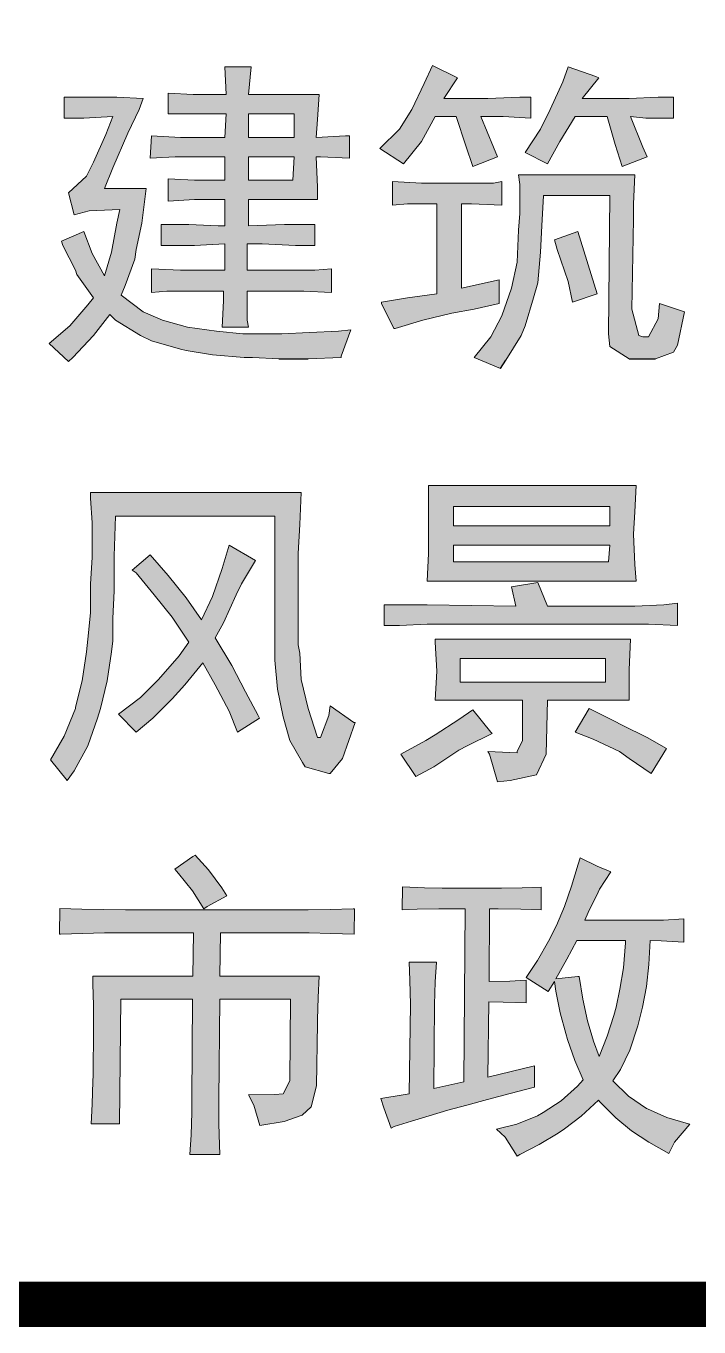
# Model space of a CAD drawing. Extents: x 36524853 to 36525459, y 2743936 to 2747542.
# Drawn here: x 36525272.28 to 36525275.98, y 2747262.13 to 2747269.29 of the extents above; entities that cross this region are included whole.
import ezdxf

# ---------------------------------------------------------------- set-up
doc = ezdxf.new("R2010")
doc.units = 0
doc.header["$LTSCALE"] = 1000
doc.header["$MEASUREMENT"] = 0
for name, color, linetype in [('A0-12 图框-中粗线', 41, 'Continuous'), ('A0-13 图框-细线', 7, 'Continuous'), ('A0-24 图框-填充', 7, 'Continuous'), ('TK_图框', 7, 'Continuous')]:
    doc.layers.add(name, color=color, linetype=linetype)

# ---------------------------------------------------------------- blocks, each defined once
blk = doc.blocks.new('LOGO资质4')
at = {"layer": 'A0-24 图框-填充'}
h = blk.add_hatch(color=256, dxfattribs=at)
h.dxf.hatch_style = 1
h.paths.add_polyline_path([(1409.8, 1286.6), (1405.2, 1286.6), (1373.2, 1285.1), (1374.7, 1304.9), (1376.3, 1332.3), (1298.5, 1332.3), (1301.5, 1362.8), (1272.6, 1362.8), (1274.1, 1332.3), (1272.6, 1332.3), (1237.5, 1332.3), (1210.1, 1333.9), (1210.1, 1311), (1239, 1311), (1274.1, 1311), (1272.6, 1285.1), (1248.2, 1285.1), (1223.8, 1285.1), (1191.8, 1286.6), (1190.2, 1262.2), (1217.7, 1263.7), (1248.2, 1263.7), (1272.6, 1263.7), (1272.6, 1237.8), (1239, 1237.8), (1210.1, 1239.3), (1210.1, 1214.9), (1239, 1216.5), (1272.6, 1216.5), (1272.6, 1187.5), (1265, 1187.5), (1232.9, 1189), (1202.4, 1189), (1202.4, 1166.1), (1208.5, 1166.1), (1239, 1166.1), (1272.6, 1167.7), (1272.6, 1138.7), (1240.6, 1138.7), (1223.8, 1138.7), (1191.8, 1140.2), (1191.8, 1114.3), (1208.5, 1115.8), (1239, 1115.8), (1271.1, 1115.8), (1271.1, 1105.2), (1269.5, 1076.2), (1298.5, 1076.2), (1297, 1083.8), (1297, 1115.8), (1339.7, 1115.8), (1359.5, 1115.8), (1390, 1114.3), (1390, 1140.2), (1371.7, 1138.7), (1339.7, 1138.7), (1297, 1138.7), (1297, 1167.7), (1313.7, 1167.7), (1350.3, 1166.1), (1371.7, 1166.1), (1371.7, 1189), (1365.6, 1189), (1338.1, 1189), (1298.5, 1187.5), (1298.5, 1216.5), (1374.7, 1216.5), (1374.7, 1230.2), (1373.2, 1263.7), (1377.8, 1263.7), (1409.8, 1262.2)])
h.paths.add_polyline_path([(1348.8, 1263.7), (1347.3, 1237.8), (1298.5, 1237.8), (1298.5, 1263.7)], flags=16)
h.paths.add_polyline_path([(1348.8, 1285.1), (1298.5, 1285.1), (1298.5, 1311), (1348.8, 1311)], flags=16)
h.paths.add_polyline_path([(1185.7, 1228.7), (1139.9, 1228.7), (1149.1, 1251.5), (1165.8, 1289.6), (1178, 1315.6), (1182.6, 1327.8), (1153.7, 1329.3), (1121.6, 1329.3), (1095.7, 1329.3), (1095.7, 1306.4), (1117.1, 1306.4), (1149.1, 1307.9), (1141.5, 1288.1), (1127.7, 1257.6), (1120.1, 1242.4), (1100.3, 1224.1), (1106.4, 1199.7), (1123.2, 1204.3), (1156.7, 1205.8), (1153.7, 1190.5), (1147.6, 1158.5), (1139.9, 1132.6), (1126.2, 1157), (1117.1, 1181.4), (1092.7, 1170.7), (1094.2, 1166.1), (1107.9, 1138.7), (1109.4, 1134.1), (1127.7, 1108.2), (1121.6, 1100.6), (1101.8, 1077.7), (1078.9, 1057.9), (1100.3, 1038.1), (1104.9, 1042.6), (1127.7, 1067), (1146, 1089.9), (1152.1, 1083.8), (1179.6, 1067), (1191.8, 1060.9), (1223.8, 1051.8), (1229.9, 1050.3), (1258.9, 1045.7), (1293.9, 1042.6), (1303.1, 1042.6), (1332, 1041.1), (1364.1, 1041.1), (1400.7, 1042.6), (1400.7, 1044.2), (1411.3, 1073.1), (1397.6, 1071.6), (1365.6, 1070.1), (1335.1, 1068.6), (1324.4, 1068.6), (1292.4, 1068.6), (1263.4, 1071.6), (1231.4, 1076.2), (1204, 1083.8), (1182.6, 1093), (1158.2, 1111.2), (1162.8, 1121.9), (1173.5, 1150.9), (1175, 1161.6), (1181.1, 1190.5)])
h.paths.add_polyline_path([(1577.5, 1236.3), (1568.4, 1234.7), (1536.3, 1234.7), (1501.3, 1234.7), (1489.1, 1234.7), (1457.1, 1236.3), (1457.1, 1210.4), (1473.8, 1211.9), (1505.9, 1211.9), (1505.9, 1112.8), (1473.8, 1108.2), (1444.9, 1103.6), (1444.9, 1102.1), (1458.6, 1074.7), (1460.1, 1074.7), (1490.6, 1083.8), (1522.6, 1091.4), (1547, 1096), (1574.5, 1102.1), (1574.5, 1128), (1533.3, 1118.9), (1533.3, 1211.9), (1544, 1211.9), (1577.5, 1210.4)])
h.paths.add_polyline_path([(1554.6, 1307.9), (1571.4, 1307.9), (1579, 1307.9), (1609.5, 1306.4), (1609.5, 1329.3), (1597.3, 1329.3), (1562.3, 1327.8), (1513.5, 1327.8), (1528.7, 1350.6), (1501.3, 1364.3), (1492.1, 1344.5), (1478.4, 1315.6), (1464.7, 1294.2), (1443.3, 1272.9), (1469.3, 1256.1), (1489.1, 1280.5), (1504.3, 1307.9), (1527.2, 1307.9), (1537.9, 1275.9), (1545.5, 1253), (1572.9, 1263.7), (1568.4, 1274.4)])
h.paths.add_polyline_path([(1658.3, 1307.9), (1693.4, 1307.9), (1702.5, 1277.4), (1710.2, 1253), (1737.6, 1263.7), (1733, 1274.4), (1719.3, 1307.9), (1736.1, 1306.4), (1766.6, 1306.4), (1766.6, 1329.3), (1749.8, 1329.3), (1717.8, 1327.8), (1665.9, 1327.8), (1684.2, 1350.6), (1681.2, 1352.2), (1650.7, 1362.8), (1644.6, 1346.1), (1630.9, 1315.6), (1620.2, 1294.2), (1603.4, 1268.3), (1627.8, 1256.1), (1641.6, 1280.5)])
h.paths.add_polyline_path([(1722.4, 1211.9), (1723.9, 1243.9), (1595.8, 1243.9), (1597.3, 1233.2), (1597.3, 1201.2), (1595.8, 1182.9), (1594.3, 1147.8), (1588.2, 1118.9), (1577.5, 1088.4), (1565.3, 1065.5), (1547, 1042.6), (1576, 1030.4), (1582.1, 1039.6), (1598.9, 1067), (1603.4, 1077.7), (1612.6, 1108.2), (1617.2, 1125), (1620.2, 1158.5), (1621.7, 1187.5), (1623.3, 1221), (1696.4, 1221), (1694.9, 1068.6), (1696.4, 1054.8), (1717.8, 1041.1), (1746.8, 1041.1), (1766.6, 1048.7), (1771.2, 1056.4), (1778.8, 1093), (1751.3, 1102.1), (1749.8, 1085.3), (1739.1, 1065.5), (1733, 1065.5), (1728.5, 1067), (1720.8, 1096), (1722.4, 1195.1)])
h.paths.add_polyline_path([(1661.4, 1181.4), (1635.5, 1172.2), (1638.5, 1161.6), (1650.7, 1126.5), (1655.3, 1103.6), (1682.7, 1112.8)], flags=17)
h = blk.add_hatch(color=256, dxfattribs=at)
h.dxf.hatch_style = 1
h.paths.add_polyline_path([(1353.4, 826.8), (1354.9, 858.9), (1356.4, 893.9), (1124.7, 893.9), (1124.7, 887.8), (1126.2, 860.4), (1126.2, 822.3), (1124.7, 793.3), (1124.7, 761.3), (1121.6, 732.3), (1120.1, 718.6), (1115.5, 686.6), (1107.9, 657.6), (1107.9, 656.1), (1095.7, 625.6), (1080.5, 599.7), (1098.8, 576.8), (1106.4, 587.5), (1121.6, 614.9), (1132.3, 645.4), (1135.4, 656.1), (1143, 686.6), (1147.6, 718.6), (1149.1, 730.8), (1149.1, 755.2), (1150.6, 785.7), (1150.6, 823.8), (1152.1, 868), (1327.5, 868), (1327.5, 839), (1327.5, 799.4), (1327.5, 767.4), (1327.5, 739.9), (1327.5, 720.1), (1327.5, 709.4), (1330.5, 677.4), (1336.6, 646.9), (1344.2, 621), (1358, 596.6), (1361, 592), (1386.9, 584.4), (1388.5, 584.4), (1402.2, 601.2), (1415.9, 640.8), (1414.4, 640.8), (1388.5, 659.1), (1386.9, 648.5), (1377.8, 624.1), (1374.7, 624.1), (1364.1, 656.1), (1356.4, 688.1), (1354.9, 717.1), (1353.4, 726.2), (1353.4, 755.2), (1353.4, 791.8), (1353.4, 797.9)])
h.paths.add_polyline_path([(1261.9, 733.8), (1271.1, 750.6), (1284.8, 781.1), (1290.9, 793.3), (1306.1, 819.2), (1277.2, 836), (1269.5, 810.1), (1258.9, 779.6), (1246.7, 753.7), (1229.9, 778.1), (1210.1, 802.4), (1190.2, 825.3), (1170.4, 808.5), (1175, 805.5), (1194.8, 781.1), (1214.6, 756.7), (1232.9, 729.3), (1222.3, 714), (1199.4, 688.1), (1179.6, 668.3), (1155.2, 650), (1175, 630.2), (1193.3, 645.4), (1214.6, 666.7), (1228.4, 682), (1248.2, 706.4), (1261.9, 682), (1277.2, 653), (1286.3, 630.2), (1310.7, 645.4), (1309.2, 648.5), (1295.4, 674.4), (1280.2, 703.3)], flags=17)
h.paths.add_polyline_path([(1771.2, 772), (1755.9, 770.4), (1723.9, 768.9), (1627.8, 768.9), (1617.2, 794.8), (1588.2, 790.2), (1592.8, 768.9), (1495.2, 770.4), (1483, 770.4), (1447.9, 770.4), (1447.9, 747.6), (1464.7, 747.6), (1495.2, 749.1), (1723.9, 749.1), (1739.1, 749.1), (1771.2, 747.6)])
h.paths.add_polyline_path([(1723.9, 814.6), (1722.4, 848.2), (1723.9, 872.6), (1725.4, 901.6), (1496.7, 901.6), (1496.7, 881.7), (1496.7, 848.2), (1496.7, 826.8), (1495.2, 796.3), (1725.4, 796.3)])
h.paths.add_polyline_path([(1524.2, 817.7), (1524.2, 836), (1696.4, 836), (1694.9, 817.7)], flags=16)
h.paths.add_polyline_path([(1524.2, 857.3), (1524.2, 878.7), (1696.4, 878.7), (1696.4, 857.3)], flags=16)
h.paths.add_polyline_path([(1717.8, 692.7), (1717.8, 698.8), (1719.3, 732.3), (1504.3, 732.3), (1504.3, 729.3), (1505.9, 697.2), (1504.3, 665.2), (1600.4, 665.2), (1600.4, 621), (1594.3, 608.8), (1594.3, 607.3), (1562.3, 608.8), (1563.8, 605.8), (1572.9, 575.3), (1586.7, 576.8), (1615.6, 582.9), (1626.3, 605.8), (1627.8, 665.2), (1717.8, 665.2)])
h.paths.add_polyline_path([(1531.8, 685), (1531.8, 711), (1691.9, 711), (1691.9, 685)], flags=16)
h.paths.add_polyline_path([(1545.5, 654.6), (1530.3, 643.9), (1504.3, 627.1), (1493.7, 621), (1466.2, 605.8), (1483, 581.4), (1502.8, 592), (1530.3, 610.3), (1539.4, 614.9), (1566.8, 628.6), (1565.3, 630.2)])
h.paths.add_polyline_path([(1710.2, 637.8), (1701, 642.4), (1673.6, 656.1), (1658.3, 630.2), (1678.1, 622.5), (1707.1, 608.8), (1717.8, 601.2), (1742.2, 584.4), (1759, 611.9), (1737.6, 624.1)])
h.paths.add_polyline_path([(2117.3, 817.7), (2118.8, 832.9), (2118.8, 865), (2120.3, 895.5), (1826, 895.5), (1827.6, 880.2), (1827.6, 849.7), (1827.6, 817.7), (1826, 662.2), (1826, 643.9), (1824.5, 611.9), (1824.5, 581.4), (1852, 581.4), (1852, 605.8), (2089.8, 605.8), (2088.3, 582.9), (2117.3, 582.9), (2117.3, 587.5), (2117.3, 621), (2115.7, 650)])
h.paths.add_polyline_path([(1855, 874.1), (2091.3, 874.1), (2089.8, 628.6), (1852, 628.6)], flags=16)
h.paths.add_polyline_path([(1873.3, 762.8), (1873.3, 787.2), (1905.3, 787.2), (1926.7, 785.7), (2013.6, 785.7), (2045.6, 787.2), (2068.5, 787.2), (2068.5, 762.8), (2034.9, 764.3), (2012.1, 764.3), (2012.1, 697.2), (2018.2, 677.4), (2038, 677.4), (2050.2, 701.8), (2050.2, 703.3), (2079.1, 691.1), (2062.4, 660.7), (2041, 651.5), (2010.5, 651.5), (1987.7, 665.2), (1986.1, 678.9), (1987.7, 764.3), (1955.6, 764.3), (1951.1, 726.2), (1943.4, 701.8), (1943.4, 700.3), (1928.2, 672.8), (1926.7, 669.8), (1906.8, 646.9), (1897.7, 640.8), (1874.8, 660.7), (1899.2, 678.9), (1912.9, 698.8), (1923.6, 726.2), (1928.2, 759.8), (1929.7, 764.3), (1894.7, 762.8)], flags=0)
h.paths.add_polyline_path([(1899.2, 819.2), (1899.2, 845.1), (1932.8, 843.6), (1940.4, 843.6), (1992.2, 843.6), (2024.3, 843.6), (2050.2, 845.1), (2050.2, 819.2), (2018.2, 819.2), (1993.8, 820.7), (1940.4, 820.7), (1908.4, 819.2)], flags=0)
h = blk.add_hatch(color=256, dxfattribs=at)
h.dxf.hatch_style = 1
h.paths.add_polyline_path([(1249.4, 435.6), (1253.2, 438.1), (1274.8, 449.7), (1269, 458.5), (1254.4, 478.5), (1239.8, 494.7), (1237.3, 493.1), (1217.4, 479.3), (1221.5, 474.3), (1236.9, 455.2)])
h.paths.add_polyline_path([(1267.8, 408.9), (1341.5, 408.9), (1342.3, 408.9), (1365.2, 408.9), (1389.4, 408.5), (1414.8, 407.7), (1415.2, 435.6), (1414, 435.6), (1388.5, 434.7), (1364.4, 434.3), (1341.5, 434.3), (1164.5, 434.3), (1163.2, 434.3), (1139, 434.7), (1114.9, 435.2), (1090.7, 436), (1090.3, 407.7), (1091.6, 407.7), (1115.7, 408.5), (1139.9, 408.9), (1164, 408.9), (1237.8, 408.9), (1237.3, 361.4), (1127, 361.4), (1127, 352.7), (1127.8, 329.4), (1127.8, 304), (1127.4, 251.9), (1127, 245.6), (1126.5, 220.2), (1125.3, 198.6), (1156.5, 198.6), (1157.8, 336), (1236.9, 336), (1236.1, 225.2), (1236.1, 211.1), (1235.3, 186.5), (1234, 164.8), (1266.9, 164.8), (1266.5, 175.7), (1265.7, 198.6), (1265.7, 225.2), (1266.9, 336), (1344.8, 336), (1344, 246.1), (1336.9, 231.9), (1327.7, 231.1), (1298.6, 230.6), (1304.4, 219.4), (1311.1, 196.9), (1337.7, 201.1), (1357.7, 208.1), (1367.7, 217.3), (1373.6, 240.6), (1374.4, 309.4), (1374.4, 313.5), (1375.2, 337.7), (1376.5, 361.4), (1266.9, 361.4)])
h = blk.add_hatch(color=256, dxfattribs=at)
h.dxf.hatch_style = 1
h.paths.add_polyline_path([(1563.1, 333.1), (1578.9, 332.7), (1604.3, 331.9), (1604.3, 356.9), (1586.4, 356), (1563.5, 355.6), (1563.9, 435.6), (1573.5, 435.6), (1598.5, 435.2), (1621, 434.3), (1621, 459.3), (1600.1, 458.5), (1577.2, 458.1), (1511.8, 458.1), (1492.3, 458.5), (1468.1, 459.7), (1467.7, 434.3), (1484.3, 435.2), (1508.1, 435.6), (1537.2, 435.6), (1535.6, 244.8), (1502.7, 237.7), (1503.5, 330.2), (1504.3, 355.2), (1505.6, 376.8), (1475.6, 376.8), (1476.4, 356.9), (1476.9, 330.2), (1475.6, 231.9), (1468.9, 230.6), (1444.4, 226.5), (1447.7, 216.5), (1455.6, 194), (1458.9, 195.7), (1478.1, 201.5), (1509.8, 211.1), (1518.1, 213.6), (1538.9, 219.4), (1561.8, 225.6), (1586.8, 232.3), (1613.5, 239), (1613.5, 262.7), (1562.2, 250.2)])
h.paths.add_polyline_path([(1740.9, 400.6), (1753, 400.2), (1778, 398.9), (1778, 424.3), (1755.5, 423.1), (1729.7, 423.1), (1668.9, 423.1), (1672.6, 431.4), (1683.5, 453.9), (1685.1, 457.2), (1697.6, 476.4), (1682.6, 482.6), (1663.9, 491.8), (1661.8, 484.7), (1654.3, 460.6), (1646.4, 438.1), (1637.6, 417.2), (1628.9, 399.8), (1616.8, 378.5), (1604.3, 359.8), (1608.5, 357.3), (1628.5, 344.4), (1635.5, 355.6), (1637.2, 344.8), (1641.8, 321), (1648, 298.1), (1649.7, 291.5), (1658, 268.5), (1667.2, 247.3), (1661, 240.2), (1643, 224), (1623.1, 211.1), (1616.8, 207.7), (1593.9, 198.2), (1571.8, 192.7), (1581.4, 184), (1594.3, 163.2), (1597.2, 164.8), (1618.5, 176.1), (1639.7, 188.6), (1646.4, 193.2), (1665.1, 207.3), (1683.9, 224.8), (1685.5, 223.1), (1703, 205.2), (1720.5, 191.1), (1739.3, 178.6), (1761.3, 166.1), (1767.6, 178.6), (1784.7, 198.2), (1783, 198.6), (1759.3, 205.6), (1738, 215.2), (1736.8, 215.6), (1717.2, 229), (1699.7, 246.1), (1708.4, 258.5), (1718.4, 279.8), (1727.2, 306.5), (1732.6, 327.3), (1736.8, 349.8), (1739.3, 374.3)])
h.paths.add_polyline_path([(1649.3, 380.2), (1660.1, 400.6), (1713.9, 400.6), (1713.9, 398.1), (1711.4, 370.6), (1707.6, 346.9), (1703.4, 327.3), (1700.9, 318.1), (1693.4, 295.2), (1684.7, 272.7), (1678.5, 289.8), (1671.8, 312.3), (1666.8, 336), (1662.6, 361), (1661.4, 361), (1637.2, 358.5)], flags=16)
at = {"layer": 'A0-12 图框-中粗线', "const_width": 50, "flags": 128}
blk.add_lwpolyline([(0, 0), (0, 5500), (7000, 5500), (7000, 0)], close=True, dxfattribs=at)
at = {"layer": 'A0-13 图框-细线', "lineweight": 0}
for p, q in [((1301.5, 1362.8), (1272.6, 1362.8)), ((1272.6, 1362.8), (1274.1, 1332.3)), ((1298.5, 1332.3), (1301.5, 1362.8)), ((1501.3, 1364.3), (1492.1, 1344.5)), ((1528.7, 1350.6), (1501.3, 1364.3)), ((1650.7, 1362.8), (1644.6, 1346.1)), ((1681.2, 1352.2), (1650.7, 1362.8)), ((1513.5, 1327.8), (1528.7, 1350.6)), ((1665.9, 1327.8), (1684.2, 1350.6)), ((1684.2, 1350.6), (1681.2, 1352.2)), ((1210.1, 1333.9), (1210.1, 1311)), ((1237.5, 1332.3), (1210.1, 1333.9)), ((1492.1, 1344.5), (1478.4, 1315.6)), ((1644.6, 1346.1), (1630.9, 1315.6)), ((1095.7, 1329.3), (1095.7, 1306.4)), ((1121.6, 1329.3), (1095.7, 1329.3)), ((1153.7, 1329.3), (1121.6, 1329.3)), ((1182.6, 1327.8), (1153.7, 1329.3)), ((1178, 1315.6), (1182.6, 1327.8)), ((1272.6, 1332.3), (1237.5, 1332.3)), ((1274.1, 1332.3), (1272.6, 1332.3)), ((1376.3, 1332.3), (1298.5, 1332.3)), ((1374.7, 1304.9), (1376.3, 1332.3)), ((1562.3, 1327.8), (1513.5, 1327.8)), ((1597.3, 1329.3), (1562.3, 1327.8)), ((1609.5, 1329.3), (1597.3, 1329.3)), ((1609.5, 1306.4), (1609.5, 1329.3)), ((1717.8, 1327.8), (1665.9, 1327.8)), ((1749.8, 1329.3), (1717.8, 1327.8)), ((1766.6, 1329.3), (1749.8, 1329.3)), ((1766.6, 1306.4), (1766.6, 1329.3)), ((1095.7, 1306.4), (1117.1, 1306.4)), ((1117.1, 1306.4), (1149.1, 1307.9)), ((1149.1, 1307.9), (1141.5, 1288.1)), ((1165.8, 1289.6), (1178, 1315.6)), ((1210.1, 1311), (1210.1, 1311)), ((1210.1, 1311), (1239, 1311)), ((1239, 1311), (1274.1, 1311)), ((1274.1, 1311), (1272.6, 1285.1)), ((1298.5, 1285.1), (1298.5, 1311)), ((1298.5, 1311), (1348.8, 1311)), ((1348.8, 1311), (1348.8, 1285.1)), ((1373.2, 1285.1), (1374.7, 1304.9)), ((1478.4, 1315.6), (1464.7, 1294.2)), ((1489.1, 1280.5), (1504.3, 1307.9)), ((1504.3, 1307.9), (1527.2, 1307.9)), ((1527.2, 1307.9), (1537.9, 1275.9)), ((1568.4, 1274.4), (1554.6, 1307.9)), ((1554.6, 1307.9), (1571.4, 1307.9)), ((1571.4, 1307.9), (1579, 1307.9)), ((1579, 1307.9), (1609.5, 1306.4)), ((1630.9, 1315.6), (1620.2, 1294.2)), ((1641.6, 1280.5), (1658.3, 1307.9)), ((1658.3, 1307.9), (1693.4, 1307.9)), ((1693.4, 1307.9), (1702.5, 1277.4)), ((1719.3, 1307.9), (1736.1, 1306.4)), ((1733, 1274.4), (1719.3, 1307.9)), ((1736.1, 1306.4), (1766.6, 1306.4)), ((1149.1, 1251.5), (1165.8, 1289.6)), ((1464.7, 1294.2), (1443.3, 1272.9)), ((1620.2, 1294.2), (1603.4, 1268.3)), ((1141.5, 1288.1), (1127.7, 1257.6)), ((1191.8, 1286.6), (1190.2, 1262.2)), ((1223.8, 1285.1), (1191.8, 1286.6)), ((1248.2, 1285.1), (1223.8, 1285.1)), ((1272.6, 1285.1), (1248.2, 1285.1)), ((1348.8, 1285.1), (1298.5, 1285.1)), ((1405.2, 1286.6), (1373.2, 1285.1)), ((1409.8, 1286.6), (1405.2, 1286.6)), ((1409.8, 1262.2), (1409.8, 1286.6)), ((1469.3, 1256.1), (1489.1, 1280.5)), ((1537.9, 1275.9), (1545.5, 1253)), ((1627.8, 1256.1), (1641.6, 1280.5)), ((1702.5, 1277.4), (1710.2, 1253)), ((1190.2, 1262.2), (1217.7, 1263.7)), ((1217.7, 1263.7), (1248.2, 1263.7)), ((1248.2, 1263.7), (1272.6, 1263.7)), ((1272.6, 1263.7), (1272.6, 1237.8)), ((1298.5, 1263.7), (1348.8, 1263.7)), ((1298.5, 1237.8), (1298.5, 1263.7)), ((1348.8, 1263.7), (1347.3, 1237.8)), ((1373.2, 1263.7), (1377.8, 1263.7)), ((1374.7, 1230.2), (1373.2, 1263.7)), ((1377.8, 1263.7), (1409.8, 1262.2)), ((1443.3, 1272.9), (1469.3, 1256.1)), ((1545.5, 1253), (1572.9, 1263.7)), ((1572.9, 1263.7), (1568.4, 1274.4)), ((1603.4, 1268.3), (1627.8, 1256.1)), ((1710.2, 1253), (1737.6, 1263.7)), ((1737.6, 1263.7), (1733, 1274.4)), ((1127.7, 1257.6), (1120.1, 1242.4)), ((1139.9, 1228.7), (1149.1, 1251.5)), ((1120.1, 1242.4), (1100.3, 1224.1)), ((1210.1, 1239.3), (1210.1, 1214.9)), ((1239, 1237.8), (1210.1, 1239.3)), ((1272.6, 1237.8), (1239, 1237.8)), ((1347.3, 1237.8), (1298.5, 1237.8)), ((1457.1, 1236.3), (1457.1, 1210.4)), ((1489.1, 1234.7), (1457.1, 1236.3)), ((1501.3, 1234.7), (1489.1, 1234.7)), ((1536.3, 1234.7), (1501.3, 1234.7)), ((1568.4, 1234.7), (1536.3, 1234.7)), ((1577.5, 1236.3), (1568.4, 1234.7)), ((1577.5, 1210.4), (1577.5, 1236.3)), ((1723.9, 1243.9), (1595.8, 1243.9)), ((1595.8, 1243.9), (1597.3, 1233.2)), ((1597.3, 1233.2), (1597.3, 1201.2)), ((1722.4, 1211.9), (1723.9, 1243.9)), ((1100.3, 1224.1), (1106.4, 1199.7)), ((1185.7, 1228.7), (1139.9, 1228.7)), ((1181.1, 1190.5), (1185.7, 1228.7)), ((1374.7, 1216.5), (1374.7, 1230.2)), ((1621.7, 1187.5), (1623.3, 1221)), ((1623.3, 1221), (1696.4, 1221)), ((1696.4, 1221), (1694.9, 1068.6)), ((1106.4, 1199.7), (1123.2, 1204.3)), ((1123.2, 1204.3), (1156.7, 1205.8)), ((1156.7, 1205.8), (1153.7, 1190.5)), ((1210.1, 1214.9), (1239, 1216.5)), ((1239, 1216.5), (1272.6, 1216.5)), ((1272.6, 1216.5), (1272.6, 1187.5)), ((1298.5, 1216.5), (1374.7, 1216.5)), ((1298.5, 1187.5), (1298.5, 1216.5)), ((1457.1, 1210.4), (1473.8, 1211.9)), ((1473.8, 1211.9), (1505.9, 1211.9)), ((1505.9, 1211.9), (1505.9, 1112.8)), ((1533.3, 1211.9), (1544, 1211.9)), ((1533.3, 1118.9), (1533.3, 1211.9)), ((1544, 1211.9), (1577.5, 1210.4)), ((1722.4, 1195.1), (1722.4, 1211.9)), ((1153.7, 1190.5), (1147.6, 1158.5)), ((1175, 1161.6), (1181.1, 1190.5)), ((1597.3, 1201.2), (1595.8, 1182.9)), ((1720.8, 1096), (1722.4, 1195.1)), ((1117.1, 1181.4), (1092.7, 1170.7)), ((1126.2, 1157), (1117.1, 1181.4)), ((1202.4, 1189), (1202.4, 1166.1)), ((1232.9, 1189), (1202.4, 1189)), ((1265, 1187.5), (1232.9, 1189)), ((1272.6, 1187.5), (1265, 1187.5)), ((1338.1, 1189), (1298.5, 1187.5)), ((1365.6, 1189), (1338.1, 1189)), ((1371.7, 1189), (1365.6, 1189)), ((1371.7, 1166.1), (1371.7, 1189)), ((1595.8, 1182.9), (1594.3, 1147.8)), ((1620.2, 1158.5), (1621.7, 1187.5)), ((1661.4, 1181.4), (1635.5, 1172.2)), ((1682.7, 1112.8), (1661.4, 1181.4)), ((1092.7, 1170.7), (1094.2, 1166.1)), ((1094.2, 1166.1), (1107.9, 1138.7)), ((1173.5, 1150.9), (1175, 1161.6)), ((1202.4, 1166.1), (1208.5, 1166.1)), ((1208.5, 1166.1), (1239, 1166.1)), ((1239, 1166.1), (1272.6, 1167.7)), ((1272.6, 1167.7), (1272.6, 1138.7)), ((1297, 1167.7), (1313.7, 1167.7)), ((1297, 1138.7), (1297, 1167.7)), ((1313.7, 1167.7), (1350.3, 1166.1)), ((1350.3, 1166.1), (1371.7, 1166.1)), ((1635.5, 1172.2), (1638.5, 1161.6)), ((1638.5, 1161.6), (1650.7, 1126.5)), ((1139.9, 1132.6), (1126.2, 1157)), ((1147.6, 1158.5), (1139.9, 1132.6)), ((1162.8, 1121.9), (1173.5, 1150.9)), ((1594.3, 1147.8), (1588.2, 1118.9)), ((1617.2, 1125), (1620.2, 1158.5)), ((1107.9, 1138.7), (1109.4, 1134.1)), ((1109.4, 1134.1), (1127.7, 1108.2)), ((1191.8, 1140.2), (1191.8, 1114.3)), ((1223.8, 1138.7), (1191.8, 1140.2)), ((1240.6, 1138.7), (1223.8, 1138.7)), ((1272.6, 1138.7), (1240.6, 1138.7)), ((1339.7, 1138.7), (1297, 1138.7)), ((1371.7, 1138.7), (1339.7, 1138.7)), ((1390, 1140.2), (1371.7, 1138.7)), ((1390, 1114.3), (1390, 1140.2)), ((1158.2, 1111.2), (1162.8, 1121.9)), ((1574.5, 1128), (1533.3, 1118.9)), ((1574.5, 1102.1), (1574.5, 1128)), ((1588.2, 1118.9), (1577.5, 1088.4)), ((1612.6, 1108.2), (1617.2, 1125)), ((1650.7, 1126.5), (1655.3, 1103.6)), ((1127.7, 1108.2), (1121.6, 1100.6)), ((1182.6, 1093), (1158.2, 1111.2)), ((1191.8, 1114.3), (1208.5, 1115.8)), ((1208.5, 1115.8), (1239, 1115.8)), ((1239, 1115.8), (1271.1, 1115.8)), ((1271.1, 1105.2), (1269.5, 1076.2)), ((1271.1, 1115.8), (1271.1, 1105.2)), ((1297, 1115.8), (1339.7, 1115.8)), ((1297, 1083.8), (1297, 1115.8)), ((1339.7, 1115.8), (1359.5, 1115.8)), ((1359.5, 1115.8), (1390, 1114.3)), ((1473.8, 1108.2), (1444.9, 1103.6)), ((1444.9, 1103.6), (1444.9, 1102.1)), ((1505.9, 1112.8), (1473.8, 1108.2)), ((1603.4, 1077.7), (1612.6, 1108.2)), ((1655.3, 1103.6), (1682.7, 1112.8)), ((1121.6, 1100.6), (1101.8, 1077.7)), ((1127.7, 1067), (1146, 1089.9)), ((1146, 1089.9), (1152.1, 1083.8)), ((1204, 1083.8), (1182.6, 1093)), ((1444.9, 1102.1), (1458.6, 1074.7)), ((1490.6, 1083.8), (1522.6, 1091.4)), ((1522.6, 1091.4), (1547, 1096)), ((1547, 1096), (1574.5, 1102.1)), ((1728.5, 1067), (1720.8, 1096)), ((1751.3, 1102.1), (1749.8, 1085.3)), ((1778.8, 1093), (1751.3, 1102.1)), ((1771.2, 1056.4), (1778.8, 1093)), ((1101.8, 1077.7), (1078.9, 1057.9)), ((1152.1, 1083.8), (1179.6, 1067)), ((1231.4, 1076.2), (1204, 1083.8)), ((1263.4, 1071.6), (1231.4, 1076.2)), ((1269.5, 1076.2), (1298.5, 1076.2)), ((1298.5, 1076.2), (1297, 1083.8)), ((1458.6, 1074.7), (1460.1, 1074.7)), ((1460.1, 1074.7), (1490.6, 1083.8)), ((1577.5, 1088.4), (1565.3, 1065.5)), ((1598.9, 1067), (1603.4, 1077.7)), ((1749.8, 1085.3), (1739.1, 1065.5)), ((1104.9, 1042.6), (1127.7, 1067)), ((1179.6, 1067), (1191.8, 1060.9)), ((1191.8, 1060.9), (1223.8, 1051.8)), ((1292.4, 1068.6), (1263.4, 1071.6)), ((1324.4, 1068.6), (1292.4, 1068.6)), ((1335.1, 1068.6), (1324.4, 1068.6)), ((1365.6, 1070.1), (1335.1, 1068.6)), ((1397.6, 1071.6), (1365.6, 1070.1)), ((1411.3, 1073.1), (1397.6, 1071.6)), ((1400.7, 1044.2), (1411.3, 1073.1)), ((1565.3, 1065.5), (1547, 1042.6)), ((1582.1, 1039.6), (1598.9, 1067)), ((1694.9, 1068.6), (1696.4, 1054.8)), ((1733, 1065.5), (1728.5, 1067)), ((1739.1, 1065.5), (1733, 1065.5)), ((1078.9, 1057.9), (1100.3, 1038.1)), ((1223.8, 1051.8), (1229.9, 1050.3)), ((1229.9, 1050.3), (1258.9, 1045.7)), ((1696.4, 1054.8), (1717.8, 1041.1)), ((1746.8, 1041.1), (1766.6, 1048.7)), ((1766.6, 1048.7), (1771.2, 1056.4)), ((1100.3, 1038.1), (1104.9, 1042.6)), ((1258.9, 1045.7), (1293.9, 1042.6)), ((1293.9, 1042.6), (1303.1, 1042.6)), ((1303.1, 1042.6), (1332, 1041.1)), ((1364.1, 1041.1), (1400.7, 1042.6)), ((1400.7, 1042.6), (1400.7, 1044.2)), ((1547, 1042.6), (1576, 1030.4)), ((1356.4, 893.9), (1124.7, 893.9)), ((1124.7, 893.9), (1124.7, 887.8)), ((1354.9, 858.9), (1356.4, 893.9)), ((1725.4, 901.6), (1496.7, 901.6)), ((1496.7, 901.6), (1496.7, 881.7)), ((1723.9, 872.6), (1725.4, 901.6)), ((1124.7, 887.8), (1126.2, 860.4)), ((1496.7, 881.7), (1496.7, 848.2)), ((1524.2, 857.3), (1524.2, 878.7)), ((1524.2, 878.7), (1696.4, 878.7)), ((1696.4, 878.7), (1696.4, 857.3)), ((1126.2, 860.4), (1126.2, 822.3)), ((1150.6, 823.8), (1152.1, 868)), ((1152.1, 868), (1327.5, 868)), ((1327.5, 868), (1327.5, 839)), ((1722.4, 848.2), (1723.9, 872.6)), ((1353.4, 826.8), (1354.9, 858.9)), ((1496.7, 848.2), (1496.7, 826.8)), ((1696.4, 857.3), (1524.2, 857.3)), ((1723.9, 814.6), (1722.4, 848.2)), ((1277.2, 836), (1269.5, 810.1)), ((1306.1, 819.2), (1277.2, 836)), ((1327.5, 839), (1327.5, 799.4)), ((1524.2, 817.7), (1524.2, 836)), ((1524.2, 836), (1696.4, 836)), ((1696.4, 836), (1694.9, 817.7)), ((1126.2, 822.3), (1124.7, 793.3)), ((1150.6, 785.7), (1150.6, 823.8)), ((1190.2, 825.3), (1170.4, 808.5)), ((1210.1, 802.4), (1190.2, 825.3)), ((1290.9, 793.3), (1306.1, 819.2)), ((1353.4, 797.9), (1353.4, 826.8)), ((1496.7, 826.8), (1495.2, 796.3)), ((1694.9, 817.7), (1524.2, 817.7)), ((1170.4, 808.5), (1175, 805.5)), ((1175, 805.5), (1194.8, 781.1)), ((1229.9, 778.1), (1210.1, 802.4)), ((1269.5, 810.1), (1258.9, 779.6)), ((1725.4, 796.3), (1723.9, 814.6)), ((1124.7, 793.3), (1124.7, 761.3)), ((1284.8, 781.1), (1290.9, 793.3)), ((1327.5, 799.4), (1327.5, 767.4)), ((1353.4, 791.8), (1353.4, 797.9)), ((1353.4, 755.2), (1353.4, 791.8)), ((1495.2, 796.3), (1725.4, 796.3)), ((1617.2, 794.8), (1588.2, 790.2)), ((1588.2, 790.2), (1592.8, 768.9)), ((1627.8, 768.9), (1617.2, 794.8)), ((1149.1, 755.2), (1150.6, 785.7)), ((1194.8, 781.1), (1214.6, 756.7)), ((1246.7, 753.7), (1229.9, 778.1)), ((1258.9, 779.6), (1246.7, 753.7)), ((1271.1, 750.6), (1284.8, 781.1)), ((1124.7, 761.3), (1121.6, 732.3)), ((1327.5, 767.4), (1327.5, 739.9)), ((1447.9, 770.4), (1447.9, 747.6)), ((1483, 770.4), (1447.9, 770.4)), ((1495.2, 770.4), (1483, 770.4)), ((1592.8, 768.9), (1495.2, 770.4)), ((1723.9, 768.9), (1627.8, 768.9)), ((1755.9, 770.4), (1723.9, 768.9)), ((1771.2, 772), (1755.9, 770.4)), ((1771.2, 747.6), (1771.2, 772)), ((1149.1, 730.8), (1149.1, 755.2)), ((1214.6, 756.7), (1232.9, 729.3)), ((1261.9, 733.8), (1271.1, 750.6)), ((1353.4, 726.2), (1353.4, 755.2)), ((1447.9, 747.6), (1464.7, 747.6)), ((1464.7, 747.6), (1495.2, 749.1)), ((1495.2, 749.1), (1723.9, 749.1)), ((1723.9, 749.1), (1739.1, 749.1)), ((1739.1, 749.1), (1771.2, 747.6)), ((1121.6, 732.3), (1120.1, 718.6)), ((1147.6, 718.6), (1149.1, 730.8)), ((1280.2, 703.3), (1261.9, 733.8)), ((1327.5, 739.9), (1327.5, 720.1)), ((1719.3, 732.3), (1504.3, 732.3)), ((1504.3, 732.3), (1504.3, 729.3)), ((1717.8, 698.8), (1719.3, 732.3)), ((1120.1, 718.6), (1115.5, 686.6)), ((1143, 686.6), (1147.6, 718.6)), ((1232.9, 729.3), (1222.3, 714)), ((1327.5, 720.1), (1327.5, 709.4)), ((1354.9, 717.1), (1353.4, 726.2)), ((1356.4, 688.1), (1354.9, 717.1)), ((1504.3, 729.3), (1505.9, 697.2)), ((1222.3, 714), (1199.4, 688.1)), ((1228.4, 682), (1248.2, 706.4)), ((1248.2, 706.4), (1261.9, 682)), ((1295.4, 674.4), (1280.2, 703.3)), ((1327.5, 709.4), (1330.5, 677.4)), ((1531.8, 685), (1531.8, 711)), ((1531.8, 711), (1691.9, 711)), ((1691.9, 711), (1691.9, 685)), ((1199.4, 688.1), (1179.6, 668.3)), ((1364.1, 656.1), (1356.4, 688.1)), ((1505.9, 697.2), (1504.3, 665.2)), ((1717.8, 692.7), (1717.8, 698.8)), ((1717.8, 665.2), (1717.8, 692.7)), ((1115.5, 686.6), (1107.9, 657.6)), ((1135.4, 656.1), (1143, 686.6)), ((1214.6, 666.7), (1228.4, 682)), ((1261.9, 682), (1277.2, 653)), ((1309.2, 648.5), (1295.4, 674.4)), ((1330.5, 677.4), (1336.6, 646.9)), ((1691.9, 685), (1531.8, 685)), ((1179.6, 668.3), (1155.2, 650)), ((1193.3, 645.4), (1214.6, 666.7)), ((1388.5, 659.1), (1386.9, 648.5)), ((1414.4, 640.8), (1388.5, 659.1)), ((1504.3, 665.2), (1600.4, 665.2)), ((1600.4, 665.2), (1600.4, 621)), ((1626.3, 605.8), (1627.8, 665.2)), ((1627.8, 665.2), (1717.8, 665.2)), ((1107.9, 656.1), (1095.7, 625.6)), ((1107.9, 657.6), (1107.9, 656.1)), ((1121.6, 614.9), (1132.3, 645.4)), ((1132.3, 645.4), (1135.4, 656.1)), ((1155.2, 650), (1175, 630.2)), ((1175, 630.2), (1193.3, 645.4)), ((1277.2, 653), (1286.3, 630.2)), ((1286.3, 630.2), (1310.7, 645.4)), ((1310.7, 645.4), (1309.2, 648.5)), ((1336.6, 646.9), (1344.2, 621)), ((1374.7, 624.1), (1364.1, 656.1)), ((1386.9, 648.5), (1377.8, 624.1)), ((1545.5, 654.6), (1530.3, 643.9)), ((1565.3, 630.2), (1545.5, 654.6)), ((1673.6, 656.1), (1658.3, 630.2)), ((1701, 642.4), (1673.6, 656.1)), ((1402.2, 601.2), (1415.9, 640.8)), ((1415.9, 640.8), (1414.4, 640.8)), ((1530.3, 643.9), (1504.3, 627.1)), ((1710.2, 637.8), (1701, 642.4)), ((1737.6, 624.1), (1710.2, 637.8)), ((1095.7, 625.6), (1080.5, 599.7)), ((1344.2, 621), (1358, 596.6)), ((1377.8, 624.1), (1374.7, 624.1)), ((1493.7, 621), (1466.2, 605.8)), ((1504.3, 627.1), (1493.7, 621)), ((1539.4, 614.9), (1566.8, 628.6)), ((1566.8, 628.6), (1565.3, 630.2)), ((1600.4, 621), (1594.3, 608.8)), ((1658.3, 630.2), (1678.1, 622.5)), ((1678.1, 622.5), (1707.1, 608.8)), ((1759, 611.9), (1737.6, 624.1)), ((1106.4, 587.5), (1121.6, 614.9)), ((1466.2, 605.8), (1483, 581.4)), ((1502.8, 592), (1530.3, 610.3)), ((1530.3, 610.3), (1539.4, 614.9)), ((1562.3, 608.8), (1563.8, 605.8)), ((1594.3, 607.3), (1562.3, 608.8)), ((1563.8, 605.8), (1572.9, 575.3)), ((1594.3, 608.8), (1594.3, 607.3)), ((1615.6, 582.9), (1626.3, 605.8)), ((1707.1, 608.8), (1717.8, 601.2)), ((1742.2, 584.4), (1759, 611.9)), ((1080.5, 599.7), (1098.8, 576.8)), ((1098.8, 576.8), (1106.4, 587.5)), ((1358, 596.6), (1361, 592)), ((1361, 592), (1386.9, 584.4)), ((1388.5, 584.4), (1402.2, 601.2)), ((1483, 581.4), (1502.8, 592)), ((1717.8, 601.2), (1742.2, 584.4)), ((1386.9, 584.4), (1388.5, 584.4)), ((1572.9, 575.3), (1586.7, 576.8)), ((1586.7, 576.8), (1615.6, 582.9)), ((1742.2, 584.4), (1742.2, 584.4))]:
    blk.add_line(p, q, dxfattribs=at)
at = {"layer": 'A0-13 图框-细线', "color": 7, "lineweight": 0}
for p, q in [((1237.3, 493.1), (1217.4, 479.3)), ((1239.8, 494.7), (1237.3, 493.1)), ((1254.4, 478.5), (1239.8, 494.7)), ((1663.9, 491.8), (1661.8, 484.7)), ((1682.6, 482.6), (1663.9, 491.8)), ((1217.4, 479.3), (1221.5, 474.3)), ((1221.5, 474.3), (1236.9, 455.2)), ((1269, 458.5), (1254.4, 478.5)), ((1661.8, 484.7), (1654.3, 460.6)), ((1697.6, 476.4), (1682.6, 482.6)), ((1685.1, 457.2), (1697.6, 476.4)), ((1274.8, 449.7), (1269, 458.5)), ((1468.1, 459.7), (1467.7, 434.3)), ((1492.3, 458.5), (1468.1, 459.7)), ((1511.8, 458.1), (1492.3, 458.5)), ((1600.1, 458.5), (1577.2, 458.1)), ((1621, 459.3), (1600.1, 458.5)), ((1621, 434.3), (1621, 459.3)), ((1654.3, 460.6), (1646.4, 438.1)), ((1236.9, 455.2), (1249.4, 435.6)), ((1253.2, 438.1), (1274.8, 449.7)), ((1577.2, 458.1), (1511.8, 458.1)), ((1672.6, 431.4), (1683.5, 453.9)), ((1683.5, 453.9), (1685.1, 457.2)), ((1090.7, 436), (1090.3, 407.7)), ((1114.9, 435.2), (1090.7, 436)), ((1139, 434.7), (1114.9, 435.2)), ((1163.2, 434.3), (1139, 434.7)), ((1164.5, 434.3), (1163.2, 434.3)), ((1341.5, 434.3), (1164.5, 434.3)), ((1249.4, 435.6), (1253.2, 438.1)), ((1364.4, 434.3), (1341.5, 434.3)), ((1388.5, 434.7), (1364.4, 434.3)), ((1414, 435.6), (1388.5, 434.7)), ((1415.2, 435.6), (1414, 435.6)), ((1414.8, 407.7), (1415.2, 435.6)), ((1467.7, 434.3), (1484.3, 435.2)), ((1484.3, 435.2), (1508.1, 435.6)), ((1508.1, 435.6), (1537.2, 435.6)), ((1537.2, 435.6), (1535.6, 244.8)), ((1563.5, 355.6), (1563.9, 435.6)), ((1563.9, 435.6), (1573.5, 435.6)), ((1573.5, 435.6), (1598.5, 435.2)), ((1598.5, 435.2), (1621, 434.3)), ((1646.4, 438.1), (1637.6, 417.2)), ((1668.9, 423.1), (1672.6, 431.4)), ((1637.6, 417.2), (1628.9, 399.8)), ((1729.7, 423.1), (1668.9, 423.1)), ((1755.5, 423.1), (1729.7, 423.1)), ((1778, 424.3), (1755.5, 423.1)), ((1778, 398.9), (1778, 424.3)), ((1090.3, 407.7), (1091.6, 407.7)), ((1091.6, 407.7), (1115.7, 408.5)), ((1115.7, 408.5), (1139.9, 408.9)), ((1139.9, 408.9), (1164, 408.9)), ((1164, 408.9), (1237.8, 408.9)), ((1237.8, 408.9), (1237.3, 361.4)), ((1266.9, 361.4), (1267.8, 408.9)), ((1267.8, 408.9), (1341.5, 408.9)), ((1341.5, 408.9), (1342.3, 408.9)), ((1342.3, 408.9), (1365.2, 408.9)), ((1365.2, 408.9), (1389.4, 408.5)), ((1389.4, 408.5), (1414.8, 407.7)), ((1628.9, 399.8), (1616.8, 378.5)), ((1649.3, 380.2), (1660.1, 400.6)), ((1660.1, 400.6), (1713.9, 400.6)), ((1713.9, 398.1), (1711.4, 370.6)), ((1713.9, 400.6), (1713.9, 398.1)), ((1739.3, 374.3), (1740.9, 400.6)), ((1740.9, 400.6), (1753, 400.2)), ((1753, 400.2), (1778, 398.9)), ((1505.6, 376.8), (1475.6, 376.8)), ((1475.6, 376.8), (1476.4, 356.9)), ((1504.3, 355.2), (1505.6, 376.8)), ((1616.8, 378.5), (1604.3, 359.8)), ((1637.2, 358.5), (1649.3, 380.2)), ((1736.8, 349.8), (1739.3, 374.3)), ((1237.3, 361.4), (1127, 361.4)), ((1127, 361.4), (1127, 352.7)), ((1376.5, 361.4), (1266.9, 361.4)), ((1375.2, 337.7), (1376.5, 361.4)), ((1604.3, 359.8), (1608.5, 357.3)), ((1661.4, 361), (1637.2, 358.5)), ((1662.6, 361), (1661.4, 361)), ((1666.8, 336), (1662.6, 361)), ((1711.4, 370.6), (1707.6, 346.9)), ((1127, 352.7), (1127.8, 329.4)), ((1476.4, 356.9), (1476.9, 330.2)), ((1503.5, 330.2), (1504.3, 355.2)), ((1586.4, 356), (1563.5, 355.6)), ((1604.3, 356.9), (1586.4, 356)), ((1604.3, 331.9), (1604.3, 356.9)), ((1608.5, 357.3), (1628.5, 344.4)), ((1628.5, 344.4), (1635.5, 355.6)), ((1635.5, 355.6), (1637.2, 344.8)), ((1637.2, 344.8), (1641.8, 321)), ((1707.6, 346.9), (1703.4, 327.3)), ((1732.6, 327.3), (1736.8, 349.8)), ((1156.5, 198.6), (1157.8, 336)), ((1157.8, 336), (1236.9, 336)), ((1236.9, 336), (1236.1, 225.2)), ((1265.7, 225.2), (1266.9, 336)), ((1266.9, 336), (1344.8, 336)), ((1344.8, 336), (1344, 246.1)), ((1374.4, 313.5), (1375.2, 337.7)), ((1476.9, 330.2), (1475.6, 231.9)), ((1502.7, 237.7), (1503.5, 330.2)), ((1562.2, 250.2), (1563.1, 333.1)), ((1563.1, 333.1), (1578.9, 332.7)), ((1578.9, 332.7), (1604.3, 331.9)), ((1671.8, 312.3), (1666.8, 336)), ((1127.8, 329.4), (1127.8, 304)), ((1641.8, 321), (1648, 298.1)), ((1700.9, 318.1), (1693.4, 295.2)), ((1703.4, 327.3), (1700.9, 318.1)), ((1727.2, 306.5), (1732.6, 327.3)), ((1127.8, 304), (1127.4, 251.9)), ((1373.6, 240.6), (1374.4, 309.4)), ((1374.4, 309.4), (1374.4, 313.5)), ((1678.5, 289.8), (1671.8, 312.3)), ((1718.4, 279.8), (1727.2, 306.5)), ((1648, 298.1), (1649.7, 291.5)), ((1649.7, 291.5), (1658, 268.5)), ((1684.7, 272.7), (1678.5, 289.8)), ((1693.4, 295.2), (1684.7, 272.7)), ((1708.4, 258.5), (1718.4, 279.8)), ((1613.5, 262.7), (1562.2, 250.2)), ((1613.5, 239), (1613.5, 262.7)), ((1658, 268.5), (1667.2, 247.3)), ((1699.7, 246.1), (1708.4, 258.5)), ((1127, 245.6), (1126.5, 220.2)), ((1127.4, 251.9), (1127, 245.6)), ((1344, 246.1), (1336.9, 231.9)), ((1535.6, 244.8), (1502.7, 237.7)), ((1667.2, 247.3), (1661, 240.2)), ((1717.2, 229), (1699.7, 246.1)), ((1327.7, 231.1), (1298.6, 230.6)), ((1298.6, 230.6), (1304.4, 219.4)), ((1336.9, 231.9), (1327.7, 231.1)), ((1367.7, 217.3), (1373.6, 240.6)), ((1468.9, 230.6), (1444.4, 226.5)), ((1475.6, 231.9), (1468.9, 230.6)), ((1561.8, 225.6), (1586.8, 232.3)), ((1586.8, 232.3), (1613.5, 239)), ((1661, 240.2), (1643, 224)), ((1126.5, 220.2), (1125.3, 198.6)), ((1236.1, 225.2), (1236.1, 211.1)), ((1265.7, 198.6), (1265.7, 225.2)), ((1304.4, 219.4), (1311.1, 196.9)), ((1357.7, 208.1), (1367.7, 217.3)), ((1444.4, 226.5), (1447.7, 216.5)), ((1447.7, 216.5), (1455.6, 194)), ((1518.1, 213.6), (1538.9, 219.4)), ((1538.9, 219.4), (1561.8, 225.6)), ((1643, 224), (1623.1, 211.1)), ((1665.1, 207.3), (1683.9, 224.8)), ((1683.9, 224.8), (1685.5, 223.1)), ((1685.5, 223.1), (1703, 205.2)), ((1736.8, 215.6), (1717.2, 229)), ((1738, 215.2), (1736.8, 215.6)), ((1759.3, 205.6), (1738, 215.2)), ((1236.1, 211.1), (1235.3, 186.5)), ((1311.1, 196.9), (1337.7, 201.1)), ((1337.7, 201.1), (1357.7, 208.1)), ((1458.9, 195.7), (1478.1, 201.5)), ((1478.1, 201.5), (1509.8, 211.1)), ((1509.8, 211.1), (1518.1, 213.6)), ((1616.8, 207.7), (1593.9, 198.2)), ((1623.1, 211.1), (1616.8, 207.7)), ((1646.4, 193.2), (1665.1, 207.3)), ((1703, 205.2), (1720.5, 191.1)), ((1783, 198.6), (1759.3, 205.6)), ((1125.3, 198.6), (1156.5, 198.6)), ((1235.3, 186.5), (1234, 164.8)), ((1266.5, 175.7), (1265.7, 198.6)), ((1311.1, 196.9), (1311.1, 196.9)), ((1455.6, 194), (1458.9, 195.7)), ((1593.9, 198.2), (1571.8, 192.7)), ((1571.8, 192.7), (1581.4, 184)), ((1618.5, 176.1), (1639.7, 188.6)), ((1639.7, 188.6), (1646.4, 193.2)), ((1720.5, 191.1), (1720.5, 191.1)), ((1720.5, 191.1), (1739.3, 178.6)), ((1767.6, 178.6), (1784.7, 198.2)), ((1784.7, 198.2), (1783, 198.6)), ((1266.9, 164.8), (1266.5, 175.7)), ((1581.4, 184), (1594.3, 163.2)), ((1597.2, 164.8), (1618.5, 176.1)), ((1739.3, 178.6), (1761.3, 166.1)), ((1761.3, 166.1), (1767.6, 178.6)), ((1234, 164.8), (1266.9, 164.8)), ((1594.3, 163.2), (1597.2, 164.8))]:
    blk.add_line(p, q, dxfattribs=at)
at = {"layer": 'TK_图框'}
for p, q in [((1332, 1041.1), (1364.1, 1041.1)), ((1576, 1030.4), (1582.1, 1039.6)), ((1717.8, 1041.1), (1746.8, 1041.1))]:
    blk.add_line(p, q, dxfattribs=at)

msp = doc.modelspace()

# ---------------------------------------------------------------- block references
at = {"xscale": 0.005, "yscale": 0.005, "zscale": 0.005}
msp.add_blockref('LOGO资质4', (36525267.0102, 2747262.2541), dxfattribs=at)

doc.saveas('drawing.dxf')
